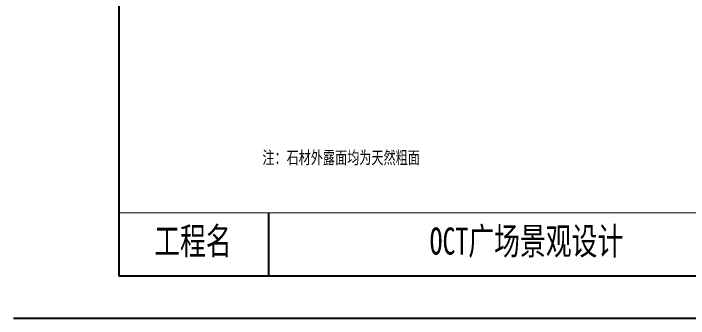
# Model space of a CAD drawing. Extents: x -2485 to 10115, y 1417 to 7253.
# Drawn here: x 1715 to 3312, y 1417 to 2139 of the extents above; entities that cross this region are included whole.
import ezdxf

# ---------------------------------------------------------------- set-up
doc = ezdxf.new("R2010")
doc.units = 0
doc.header["$MEASUREMENT"] = 0
doc.layers.add('TEXT', color=41, linetype='CONTINUOUS')
doc.layers.add('TK', color=1, linetype='CONTINUOUS')
doc.styles.add('STYLE1', font='SimSun.ttf', dxfattribs={"width": 0.7})

msp = doc.modelspace()

# ---------------------------------------------------------------- linework, layer by layer
at = {"layer": 'TK', "linetype": 'CONTINUOUS'}
for p, q in [((1965, 1516.9), (1965, 4266.9)), ((2318, 1666.9), (2318, 1516.9)), ((5815, 1516.9), (1965, 1516.9)), ((5915, 1416.9), (1715, 1416.9))]:
    msp.add_line(p, q, dxfattribs=at)
at = {"layer": 'TK', "linetype": 'CONTINUOUS', "const_width": 2.5}
for points in [[(1965, 4266.9), (1965, 1516.9), (5815, 1516.9), (5815, 4266.9), (1965, 4266.9)], [(1965, 1666.9), (5815, 1666.9)]]:
    msp.add_lwpolyline(points, dxfattribs=at)

# ---------------------------------------------------------------- texts
at = {"layer": 'TEXT', "linetype": 'CONTINUOUS', "style": 'STYLE1', "width": 0.7}
msp.add_text('注：石材外露面均为天然粗面', height=30, dxfattribs=at).set_placement((2303.9, 1782.9))
at = {"layer": 'TK', "linetype": 'CONTINUOUS', "style": 'STYLE1', "width": 0.7}
for s, p in [('工程名', (2047.8, 1568.3)), ('OCT广场景观设计', (2699.5, 1568.3))]:
    msp.add_text(s, height=64, dxfattribs=at).set_placement(p)

doc.saveas('drawing.dxf')
